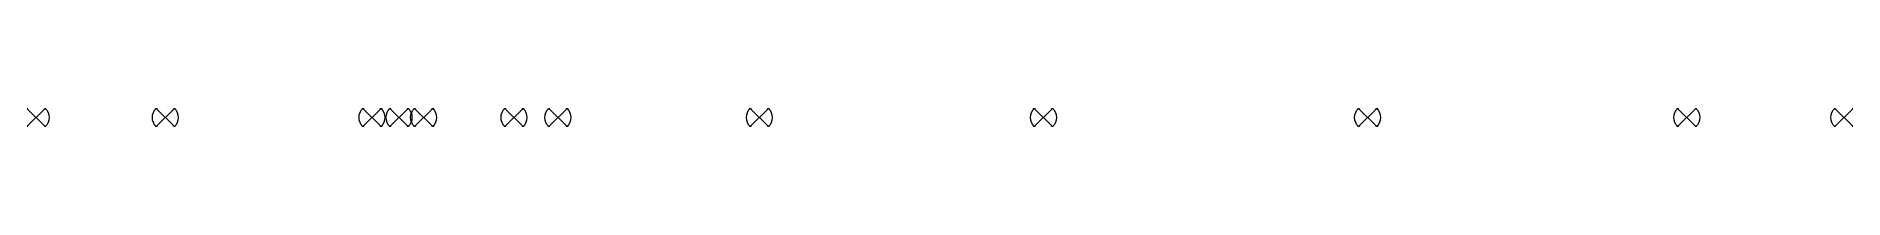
# Model space of a CAD drawing. Header units: metres. Extents: x 0 to 70, y 0 to 0.
import ezdxf

# ---------------------------------------------------------------- set-up
doc = ezdxf.new("R2010")
doc.units = ezdxf.units.M
doc.header["$PDMODE"] = 35
doc.header["$PDSIZE"] = -2

msp = doc.modelspace()

# ---------------------------------------------------------------- linework, layer by layer
at = {"color": 6, "ltscale": 2.5, "extrusion": (0, -1, 0)}
for p in [(0, 0, 2.5), (5, 0, 4.88), (15, 0, -7), (20.2, 0, 2.5)]:
    msp.add_point(p, dxfattribs=at)
at = {"color": 6, "extrusion": (0, -1, 0)}
for p in [(13, 0, 8), (14.05, 0, 19), (18.5, 0, 20.5), (20.2, 0, 12)]:
    msp.add_point(p, dxfattribs=at)
at = {"color": 6, "ltscale": 2, "extrusion": (0, -1, 0)}
for p in [(28, 0, 16.7), (39, 0, 20.6), (51.55, 0, 16.7), (63.91, 0, 20.6), (69.99, 0, 16.7)]:
    msp.add_point(p, dxfattribs=at)

# ---------------------------------------------------------------- texts
at = {"color": 6, "ltscale": 2, "extrusion": (0, -1, 0), "char_height": 0.5, "attachment_point": 1}
for s, width, heights, insert, text_direction in [('laboratorio de alimentos', 3.50004, [0], (12.214, 0, -3.347), (1, 0, 0)), ('d-hive', 3.05286, [0], (18.677, 0, 0.626), (0, 0, 1)), ('lab biomedica ', 6.02333, [0], (18.882, 0, 10.953), (0, 0, 1)), ('laboratorios electronica', 7.75938, [0], (22.046, 0, 20.08), (1, 0, 0)), ('laboratorios quimica', 8.98171, [6.687], (40.608, 0, 18.051), (1, 0, 0))]:
    msp.add_mtext_dynamic_manual_height_columns(s, width=width, gutter_width=11.144, heights=heights, dxfattribs=dict(at, insert=insert, text_direction=text_direction))

doc.saveas('drawing.dxf')
